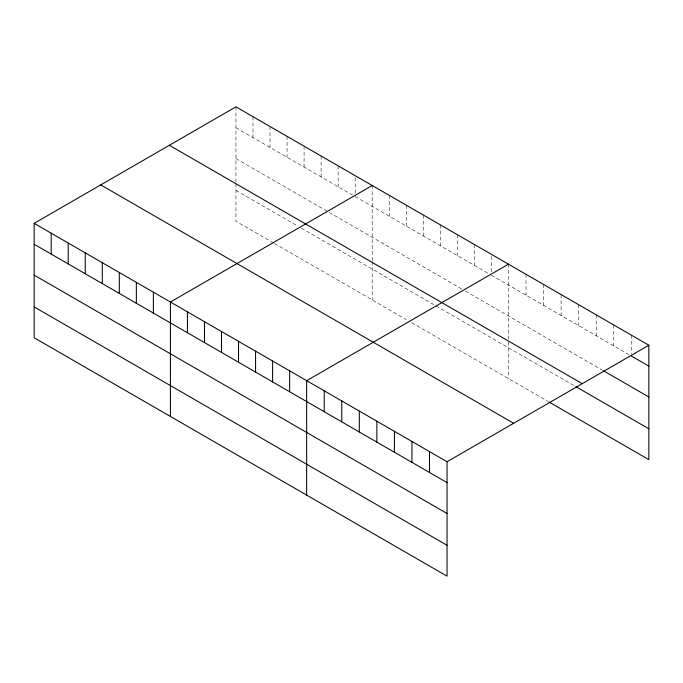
<?xml version="1.0" encoding="UTF-8"?>
<svg xmlns="http://www.w3.org/2000/svg" width="683" height="683" viewBox="0 0 683 683"><rect width="100%" height="100%" fill="white"/><g stroke="black" fill="none" stroke-linecap="round" stroke-linejoin="round"><path stroke-width="0.51" stroke-dasharray="3.42 2.56" d="M235.951 106.847L235.951 181.917M235.951 127.738L352.488 195.014M355.177 196.567L489.643 274.199M491.436 275.232L629.453 354.921M235.951 158.601L328.284 211.909M329.18 212.422L461.853 289.02M465.439 291.095L602.671 370.323M235.951 190.395L297.805 226.107M301.391 228.182L574.966 386.126M273.601 243.003L235.951 221.266L235.951 182.976M274.498 243.515L406.274 319.593M411.653 322.7L548.176 401.527M631.305 335.097L631.305 353.896M613.752 324.963L613.752 345.854M596.208 314.829L596.208 335.729M578.655 304.703L578.655 325.595M561.11 294.569L561.11 315.461M543.557 284.435L543.557 305.335M526.012 274.31L526.012 295.201M508.468 264.176L508.468 378.595M491.436 256.432L491.436 272.099M474.403 244.505L474.403 265.405M457.371 234.679L457.371 255.57M440.339 224.844L440.339 245.735M423.306 215.008L423.306 235.9M406.274 205.173L406.274 226.064M389.242 195.347L389.242 216.238M372.209 185.511L372.209 260.59M372.209 261.649L372.209 299.931M355.177 177.768L355.177 193.434M338.145 165.841L338.145 186.732M321.112 156.006L321.112 176.906M304.08 146.179L304.08 167.07M287.048 136.344L287.048 157.235M270.016 126.509L270.016 147.4M252.983 116.673L252.983 137.565"/><path stroke-width="1.02" d="M34.15 223.35L447.049 461.734L447.049 576.153L34.15 337.769L34.15 223.35L235.951 106.847L648.85 345.231L648.85 459.65L549.106 402.056M372.209 185.511L170.409 302.023L170.409 416.442M508.468 264.176L306.658 380.687L306.658 495.107M447.049 461.734L648.85 345.231M631.305 355.988L648.85 366.122M603.593 370.852L648.85 396.985M169.358 145.291L582.258 383.675M575.889 386.655L648.85 428.787M100.743 184.905L513.642 423.289M34.15 244.241L447.049 482.625M34.15 275.112L447.049 513.496M34.15 306.906L447.049 545.29M429.496 451.608L429.496 472.499M411.951 441.474L411.951 462.365M394.407 431.34L394.407 452.231M376.854 421.215L376.854 442.106M359.309 411.081L359.309 431.972M341.756 400.947L341.756 421.838M324.212 390.821L324.212 411.712M289.635 370.852L289.635 391.743M272.602 361.017L272.602 381.908M255.57 351.19L255.57 372.081M238.538 341.355L238.538 362.246M221.505 331.52L221.505 352.411M204.473 321.684L204.473 342.576M187.441 311.849L187.441 332.741M153.376 292.187L153.376 313.079M136.344 282.352L136.344 303.243M119.312 272.517L119.312 293.408M102.279 262.682L102.279 283.582M85.247 252.855L85.247 273.746M68.215 243.02L68.215 263.911M51.182 233.185L51.182 254.076"/></g></svg>
